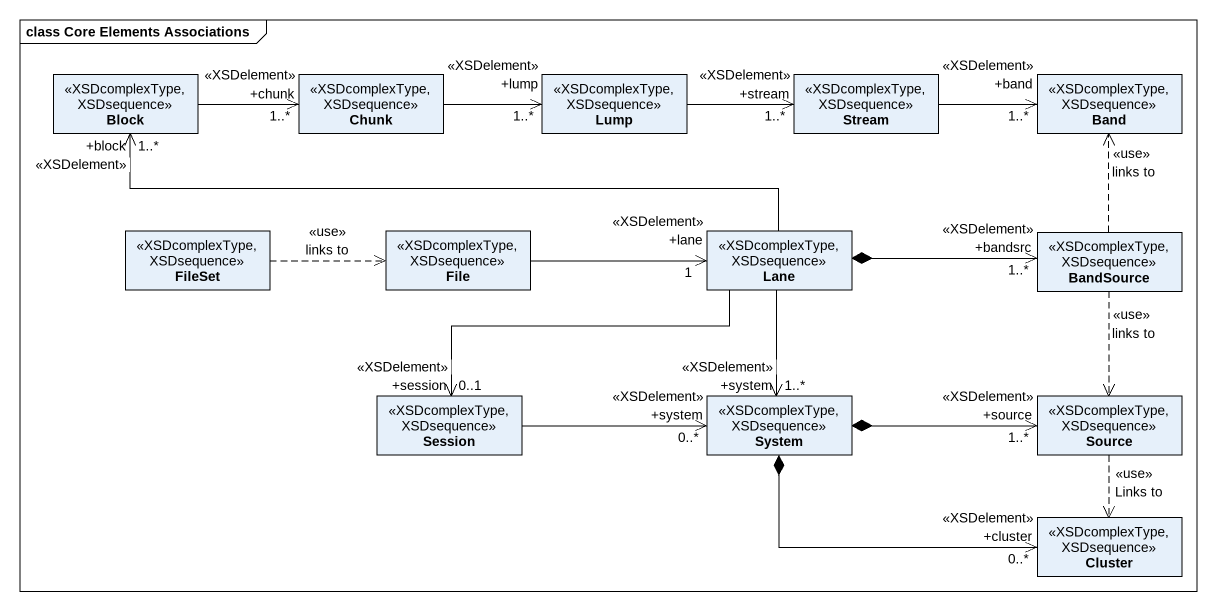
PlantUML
@startuml
mainframe class Core Elements Associations
hide circle
hide empty members
class Block <<XSDcomplexType, XSDsequence>>
class Chunk <<XSDcomplexType, XSDsequence>>
class Lump <<XSDcomplexType, XSDsequence>>
class Stream <<XSDcomplexType, XSDsequence>>
class Band <<XSDcomplexType, XSDsequence>>
class FileSet <<XSDcomplexType, XSDsequence>>
class "File" as File_ <<XSDcomplexType, XSDsequence>>
class Lane <<XSDcomplexType, XSDsequence>>
class BandSource <<XSDcomplexType, XSDsequence>>
class Session <<XSDcomplexType, XSDsequence>>
class System <<XSDcomplexType, XSDsequence>>
class Source <<XSDcomplexType, XSDsequence>>
class Cluster <<XSDcomplexType, XSDsequence>>
Block -right-> "+chunk\n1..*\n<<XSDelement>>" Chunk
Chunk -right-> "+lump\n<<XSDelement>>\n1..*" Lump
Lump -right-> "+stream\n<<XSDelement>>\n1..*" Stream
Stream -right-> "+band\n<<XSDelement>>\n1..*" Band
FileSet .right.> File_ : <<use>>\nlinks to
File_ -right-> "+lane\n<<XSDelement>>\n1" Lane
Lane -left-> "+block\n<<XSDelement>>\n1..*" Block
Lane *-right-> "+bandsrc\n<<XSDelement>>\n1..*" BandSource
Lane -left-> "+session\n<<XSDelement>>\n0..1" Session
Lane --> "+system\n<<XSDelement>>\n1..*" System
BandSource .up.> Band : <<use>>\nlinks to
BandSource ..> Source : <<use>>\nlinks to
Session -right-> "+system\n<<XSDelement>>\n0..*" System
System *-right-> "+source\n<<XSDelement>>\n1..*" Source
System *-right-> "+cluster\n<<XSDelement>>\n0..*" Cluster
Source ..> Cluster : <<use>>\nLinks to
@enduml
